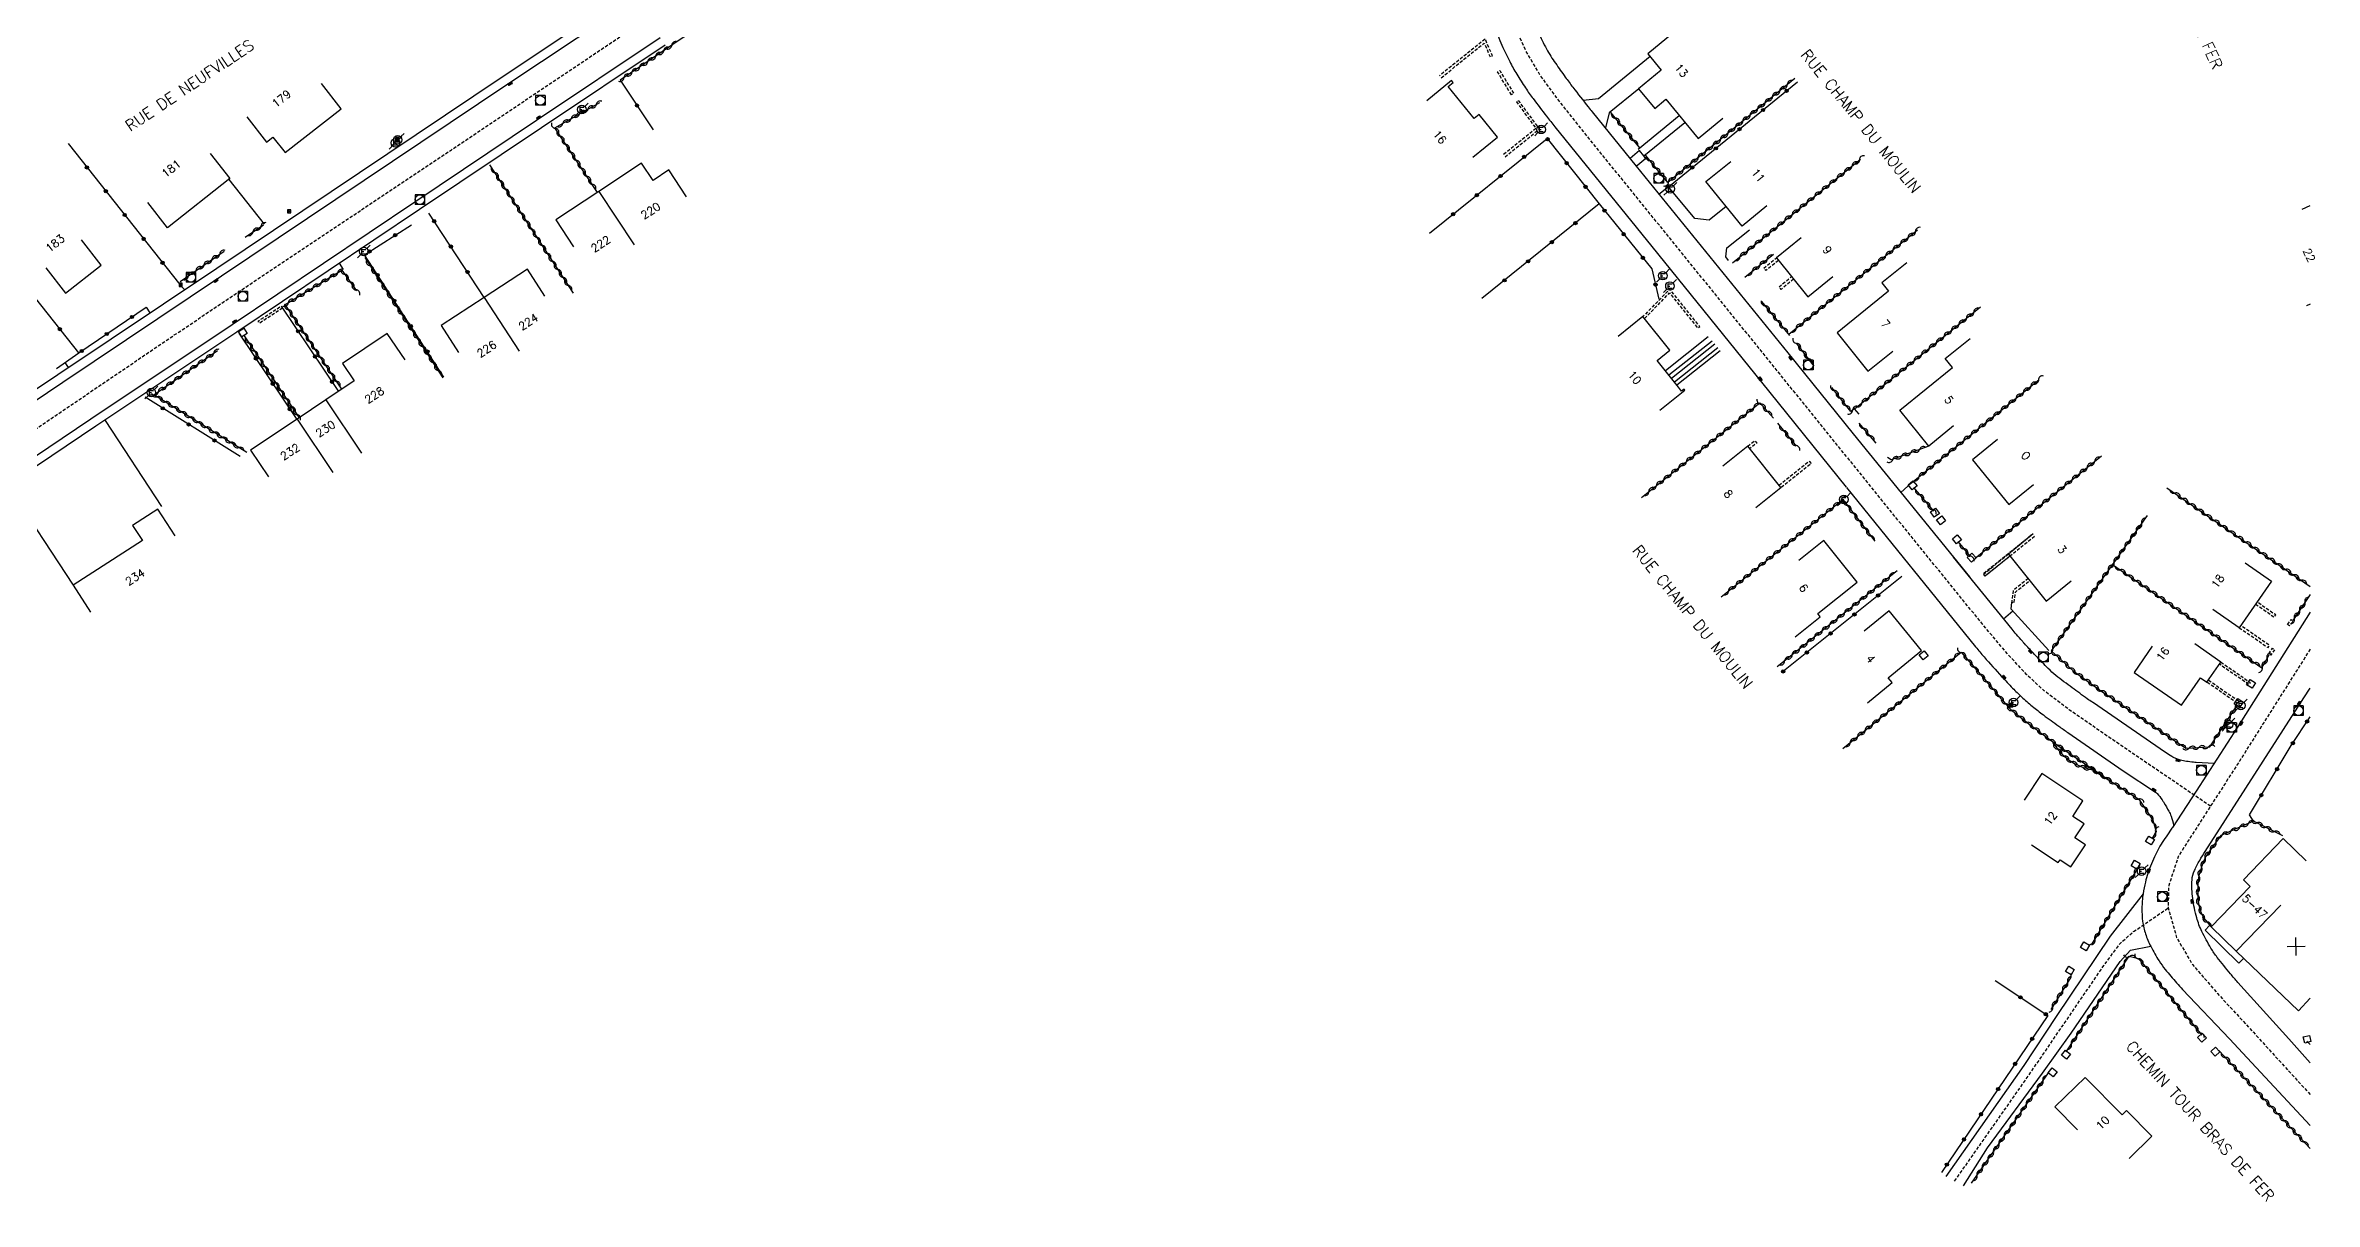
# Model space of a CAD drawing. Header units: millimetres. Extents: x 127028 to 128001, y 140339 to 141000.
# Drawn here: x 127646.3 to 128000.7, y 140622.5 to 140803.1 of the extents above; entities that cross this region are included whole.
import ezdxf
from ezdxf.enums import TextEntityAlignment as Align

# ---------------------------------------------------------------- set-up
doc = ezdxf.new("R2010")
doc.units = ezdxf.units.MM
doc.linetypes.add('DASHED', pattern=[0.75, 0.5, -0.25])
doc.layers.get('0').update_dxf_attribs({"linetype": 'CONTINUOUS'})
for name, color, linetype in [('W0001', 6, 'DASHED'), ('W0008', 7, 'CONTINUOUS'), ('W0100', 7, 'CONTINUOUS'), ('W0112', 1, 'DASHED'), ('W0310', 3, 'CONTINUOUS'), ('W0322', 7, 'CONTINUOUS'), ('W0330', 7, 'CONTINUOUS'), ('W0400', 7, 'CONTINUOUS'), ('W0420', 7, 'CONTINUOUS'), ('W0471', 7, 'CONTINUOUS'), ('W0989', 7, 'CONTINUOUS'), ('W0991', 7, 'CONTINUOUS'), ('W1102', 7, 'CONTINUOUS')]:
    doc.layers.add(name, color=color, linetype=linetype)
doc.styles.get("Standard").update_dxf_attribs({"font": 'romans.shx', "width": 0.85})

# ---------------------------------------------------------------- blocks, each defined once
blk = doc.blocks.new('t310o')
at = {"color": 0, "linetype": 'Continuous'}
for centre, start, end in [((-0.5, 0.38), 216.8699, 323.1304), ((0.5, -0.37), 36.8699, 143.1303)]:
    blk.add_arc(centre, 0.625, start, end, dxfattribs=at)
blk = doc.blocks.new('t322o')
at = {"color": 0, "linetype": 'Continuous'}
for radius in [0.25, 0.15]:
    blk.add_circle((0, 0), radius, dxfattribs=at)
blk = doc.blocks.new('T471')
for p, q in [((-0.333334, 0.333334), (-0.333334, -0.333334)), ((-0.333334, 0.333334), (0.333334, 0.333334)), ((-0.333334, 0), (0, 0)), ((0.500001, 0.500001), (1.000002, 1.000002)), ((-0.500001, -0.500001), (-1.000002, -1.000002)), ((-0.333334, -0.333334), (0.333334, -0.333334))]:
    blk.add_line(p, q)
blk.add_ellipse((0, 0), major_axis=(0.471405, 0.471405), ratio=1, start_param=5.4977871438, end_param=11.780972451)
blk = doc.blocks.new('T400')
for p, q in [((-0.15, 0.3), (0.15, 0.3)), ((-0.15, -0.25), (-0.15, 0.3)), ((-0.15, 0.15), (0.15, 0.15)), ((-0.15, 0), (0.15, 0)), ((0.15, 0.3), (0.15, -0.25)), ((-0.15, -0.15), (0.15, -0.15)), ((-0.15, -0.25), (-0.15, -0.3)), ((-0.15, -0.3), (0.15, -0.3)), ((0.15, -0.3), (0.15, -0.25))]:
    blk.add_line(p, q)
blk = doc.blocks.new('T420')
for p, q in [((0.75, 0.75), (-0.75, 0.75)), ((-0.75, 0.75), (-0.75, -0.75)), ((0.75, 0.75), (0.75, -0.75)), ((0.75, -0.75), (-0.75, -0.75))]:
    blk.add_line(p, q)
blk.add_ellipse((0, 0), major_axis=(-0.53, 0.53), ratio=1, start_param=3.926991, end_param=10.210176)
blk = doc.blocks.new('t112o')
at = {"color": 0, "linetype": 'Continuous'}
for p, q in [((-0.5, 0.5), (0.5, 0.5)), ((-0.5, -0.5), (-0.5, 0.5)), ((0.5, 0.5), (0.5, -0.5)), ((0.5, -0.5), (-0.5, -0.5))]:
    blk.add_line(p, q, dxfattribs=at)
blk = doc.blocks.new('t330o')
at = {"color": 0, "linetype": 'Continuous'}
for p, q in [((0.25, -0.25), (-0.25, 0.25)), ((-0.25, -0.25), (0.25, 0.25)), ((-0.25, 0.25), (-0.25, -0.25)), ((0.25, 0.25), (-0.25, 0.25)), ((0.25, -0.25), (0.25, 0.25)), ((-0.25, -0.25), (0.25, -0.25)), ((-0.25, -0.25), (-0.25, -0.25))]:
    blk.add_line(p, q, dxfattribs=at)
blk = doc.blocks.new('t991o')
at = {"color": 0, "linetype": 'Continuous'}
for p, q in [((-1, 1), (1, -1)), ((-1, -1), (1, 1))]:
    blk.add_line(p, q, dxfattribs=at)

msp = doc.modelspace()

# ---------------------------------------------------------------- linework, layer by layer
at = {"layer": 'W0001', "flags": 128}
for points in [[(127616, 140723.82), (127644.46, 140742.93), (127666.4, 140757.82), (127681.58, 140768), (127709.69, 140786.75), (127736.49, 140804.72), (127745.31, 140810.57), (127752.62, 140814.89), (127761.47, 140819.62), (127768.4, 140822.84), (127774.62, 140825.66), (127782.57, 140828.85), (127791.34, 140831.9), (127799.35, 140834.5), (127808.88, 140836.97), (127832.88, 140843.27), (127882.84, 140856.22), (127958.99, 140876.28)], [(127984.42, 140684.23), (127968.34, 140695.15), (127962.36, 140699.3), (127958.45, 140702.24), (127955.75, 140704.76), (127952.74, 140708), (127948.85, 140712.62), (127936.36, 140727.99), (127917.2, 140751.69), (127899.37, 140773.7), (127886.54, 140789.52), (127882.27, 140794.93), (127879.78, 140798.33), (127877.51, 140802.17), (127875.74, 140806.09), (127874.19, 140810.42), (127872.47, 140816.32), (127869.19, 140828.07)], [(128000, 140708.75), (127988.95, 140691.27), (127979.43, 140676.46), (127977.9, 140671.82), (127977.81, 140668.33), (127979.14, 140663.7), (127981.61, 140659.5), (127985.54, 140654.96), (127991.12, 140648.91), (127996.53, 140642.99), (128000, 140639.2)], [(127944.47, 140625.68), (127956.1, 140642.27), (127967.78, 140659.36), (127970.35, 140662.83), (127972.42, 140664.64), (127977.81, 140668.33)]]:
    msp.add_lwpolyline(points, dxfattribs=at)
at = {"layer": 'W0008', "flags": 128}
for points in [[(127958.44, 140881.3), (127918.28, 140870.9), (127862.93, 140856.52), (127814.54, 140843.99), (127806.28, 140841.81, 0.002605), (127804.74, 140841.4, 0.000946), (127800.55, 140840.24, 0.008923), (127795.94, 140838.87, 0.005688), (127788.82, 140836.52, 0.00622), (127783.69, 140834.69, 0.005986), (127778.41, 140832.67, 0.00598), (127772.86, 140830.38, 0.007583), (127768.52, 140828.45, 0.004699), (127764.77, 140826.68, 0.003336), (127759.54, 140824.1, 0.004635), (127754, 140821.25, 0.006166), (127749.86, 140819.02, 0.009438), (127744.18, 140815.71, 0.010887), (127739.36, 140812.63), (127717.59, 140798.08), (127673.03, 140768.22), (127648.22, 140751.6), (127624.96, 140736.1)], [(127626.74, 140735.5), (127648.98, 140750.46), (127673.79, 140767.08), (127718.36, 140796.93), (127740.13, 140811.48, -0.010887), (127744.9, 140814.52, -0.009438), (127750.54, 140817.81, -0.006166), (127754.64, 140820.03, -0.004635), (127760.16, 140822.86, -0.003336), (127765.37, 140825.43, -0.004699), (127769.1, 140827.2, -0.007583), (127773.4, 140829.11, -0.00598), (127778.93, 140831.38, -0.005986), (127784.17, 140833.39, -0.00622), (127789.27, 140835.21, -0.005688), (127796.36, 140837.55, -0.008923), (127800.92, 140838.9, -0.000946), (127805.11, 140840.06, -0.002606), (127806.63, 140840.47), (127814.89, 140842.65), (127863.28, 140855.18), (127918.63, 140869.56), (127958.55, 140879.88)], [(127872.06, 140828.87), (127876.38, 140813.51, 0.012182), (127876.68, 140812.49, 0.004194), (127877.66, 140809.55, 0.012401), (127878.39, 140807.58, 0.010002), (127879.4, 140805.17, 0.021861), (127880.73, 140802.49, 0.024949), (127882.12, 140800.26, 0.005536), (127883.65, 140798.1, 0.007334), (127884.85, 140796.5, 0.001181), (127887.23, 140793.44, 0.004709), (127887.83, 140792.68), (127894.71, 140784.19), (127918.41, 140755.03), (127928.62, 140742.4), (127946.77, 140720.04)], [(127866.32, 140827.27), (127870.17, 140813.37, 0.006662), (127870.74, 140811.38, 0.004234), (127871.71, 140808.28, 0.016513), (127872.46, 140806.17, 0.010982), (127873.76, 140803.06, 0.013637), (127874.98, 140800.51, 0.017351), (127876.06, 140798.57, 0.011322), (127877.45, 140796.4, 0.014258), (127878.63, 140794.73, 0.003287), (127880.73, 140791.98, 0.0055), (127882.02, 140790.35), (127897.17, 140771.65), (127914.29, 140750.46), (127927.52, 140734.04)], [(127631.23, 140729.84), (127653.37, 140744.75), (127675.41, 140759.47), (127703.95, 140778.61), (127722.99, 140791.38), (127742.29, 140804.3, -0.004859)], [(127631.09, 140728.13), (127654.14, 140743.62), (127676.17, 140758.33), (127704.71, 140777.47), (127723.75, 140790.24), (127743.05, 140803.16, -0.004859)], [(127927.55, 140733.98), (127947.75, 140709.1, 0.009703), (127949.06, 140707.55, 0.004772), (127951.81, 140704.48, 0.009111), (127953.52, 140702.67, 0.011527), (127954.93, 140701.3, 0.014114), (127956.6, 140699.84, 0.014235), (127958.33, 140698.48, 0.00288), (127960.72, 140696.74, 0.00489), (127962.14, 140695.74), (127970.79, 140689.77), (127975.86, 140686.42, -0.068922), (127976.11, 140686.2, -0.018518), (127976.86, 140685.22, -0.019432), (127977.14, 140684.79, -0.006431), (127977.93, 140683.45, -0.047598), (127978.28, 140682.66, -0.028437), (127978.67, 140681.27)], [(127985.01, 140690.9), (127982.18, 140691.04, -0.016339), (127981.76, 140691.08, -0.006363), (127980.67, 140691.22, -0.02805), (127979.73, 140691.4, -0.040768), (127979.1, 140691.62, -0.027467), (127978.38, 140691.99, -0.019214), (127977.41, 140692.6), (127965.98, 140700.45, -0.004769), (127965.19, 140701, -0.00157), (127962.82, 140702.72, -0.012696), (127960.29, 140704.65, -0.02494), (127959.08, 140705.73, -0.006396), (127958.14, 140706.68, -0.004346), (127956.78, 140708.11, -0.000957), (127955.38, 140709.62, -0.004048), (127955.05, 140709.98, -0.004903), (127954.11, 140711.06, -0.006554), (127953.43, 140711.87), (127944.27, 140723.11)], [(128000, 140714.54), (127988.63, 140696.56), (127982.2, 140686.59), (127978.48, 140680.92, -0.006266), (127978.1, 140680.35, 0.002993), (127977.29, 140679.17, 0.035866), (127975.87, 140676.71, 0.031402), (127974.65, 140673.71, 0.023846), (127974.27, 140672.38, 0.017635), (127973.91, 140670.55, 0.035012), (127973.71, 140668.28, 0.0392), (127973.83, 140666.24, 0.043764), (127974.28, 140664.28, 0.041801), (127975.09, 140662.35, 0.020395), (127976.4, 140660.06, 0.032558), (127977.36, 140658.73, 0.005687), (127979.13, 140656.64, 0.011216), (127980.06, 140655.62), (127987.39, 140647.9), (127990.14, 140644.93), (128000, 140634.37)], [(128000, 140644.13), (127996.66, 140647.88), (127988.69, 140656.71, -0.010465), (127987.55, 140658.05, -0.005627), (127985.49, 140660.61, -0.032732), (127984.5, 140662.05, -0.01923), (127983.09, 140664.67, -0.046354), (127982.27, 140666.81, -0.034776), (127981.66, 140669.79, -0.048066), (127981.55, 140672.74, -0.097655), (127981.91, 140674.16, -0.014888), (127982.74, 140675.76, -0.01619), (127983.59, 140677.17), (127999.03, 140701.13), (128000, 140702.66)]]:
    msp.add_lwpolyline(points, format="xyb", dxfattribs=at)
for points in [[(127896.9, 140801.31), (127888.82, 140794.68), (127886.46, 140794.44)], [(127895.12, 140796.27), (127890.51, 140792.51), (127889.93, 140790.15)], [(127895.06, 140786.86), (127901.45, 140792.1)], [(127895.92, 140785.79), (127902.32, 140791.03)], [(127894.71, 140784.19), (127896.19, 140785.36), (127895.92, 140785.79), (127895.24, 140786.64), (127893.79, 140785.39)], [(127680.46, 140775.14), (127674.96, 140782.13)], [(127908.76, 140777.9), (127906.11, 140775.74), (127903.9, 140776.01), (127899.8, 140780.98), (127898.26, 140779.78)], [(127909.17, 140769.48), (127908.75, 140770.03), (127908.87, 140771.44), (127912.4, 140774.23)], [(127692.16, 140769.04), (127692.76, 140768.04)], [(127667.25, 140765.71), (127667.99, 140764.91)], [(127661.99, 140762.14), (127662.58, 140761.26)], [(127905.96, 140757.51), (127899.28, 140752.24)], [(127906.62, 140756.86), (127899.85, 140751.52)], [(127907.01, 140756.4), (127900.23, 140751.04)], [(127907.49, 140755.8), (127900.7, 140750.44)], [(127907.85, 140755.33), (127901.07, 140749.98)], [(127649.89, 140752.72), (127649.33, 140753.52)], [(127655.62, 140744.46), (127664.39, 140731.02)], [(127640.37, 140734.37), (127650.6, 140718.73)], [(127936.08, 140733.21), (127937.74, 140734.74)], [(127959.17, 140708.56), (127953.31, 140715.01), (127953.38, 140716.08)], [(127952.12, 140713.48), (127953.53, 140714.76)], [(127973.91, 140670.55), (127968.76, 140663.92), (127960.34, 140651.4), (127955.29, 140643.75), (127943.1, 140626.41)], [(127984.28, 140665.62), (127983.57, 140664.89), (127988.86, 140659.7), (127989.61, 140660.49)], [(127945.84, 140624.96), (127949.62, 140630.85), (127958.17, 140642.54), (127962.66, 140648.8), (127970.31, 140659.99), (127971.93, 140661.75), (127975.09, 140662.35)]]:
    msp.add_lwpolyline(points, dxfattribs=at)
at = {"layer": 'W0100', "flags": 128}
for points in [[(127900.42, 140804.9), (127896.55, 140801.73), (127898.65, 140799.18), (127895.1, 140796.29), (127897.63, 140793.19), (127899.38, 140794.63), (127904.39, 140788.51), (127908.26, 140791.68)], [(127677.7, 140791.88), (127680.78, 140787.95), (127681.79, 140788.73), (127683.7, 140786.3), (127683.7, 140786.3), (127692.45, 140793.16), (127689.37, 140797.09)], [(127869.2, 140785.57), (127873.09, 140788.71), (127870.22, 140792.25), (127869.43, 140791.61), (127865.37, 140796.64), (127866.15, 140797.27), (127865.9, 140797.55), (127862.01, 140794.41)], [(127672, 140786.17), (127675.09, 140782.24), (127665.35, 140774.57), (127662.25, 140778.5)], [(127746.4, 140779.42), (127743.64, 140783.59), (127741.19, 140781.96), (127739.39, 140784.68), (127739.39, 140784.68), (127732.7, 140780.22), (127725.99, 140775.78), (127728.75, 140771.61)], [(127915.15, 140777.97), (127911.27, 140774.82), (127905.62, 140781.77), (127909.5, 140784.93)], [(127998.76, 140777.48), (128000, 140778.04)], [(127646.32, 140768.29), (127649.41, 140764.36), (127654.97, 140768.73), (127651.88, 140772.66)], [(127920.51, 140773.02), (127916.62, 140769.87), (127921.54, 140763.8), (127925.42, 140766.95)], [(127937, 140769.08), (127933.11, 140765.95), (127934.16, 140764.64), (127926.11, 140758.15), (127930.93, 140752.16), (127934.82, 140755.3)], [(127724.29, 140763.89), (127721.56, 140768.09), (127714.81, 140763.69), (127708.06, 140759.3), (127710.78, 140755.11)], [(128000, 140762.63), (127999.44, 140762.37), (127999.44, 140762.37)], [(127702.45, 140753.92), (127699.66, 140758.07), (127692.67, 140753.38), (127694.51, 140750.64), (127690.09, 140747.67), (127685.6, 140744.67), (127678.32, 140739.81), (127681.09, 140735.65)], [(127898.44, 140746.08), (127902.34, 140749.21), (127902.21, 140749.38), (127901.8, 140749.05), (127901.32, 140749.66), (127898.02, 140753.84), (127900, 140755.45), (127895.79, 140760.7), (127891.89, 140757.57)], [(127944.3, 140743.62), (127940.41, 140740.48), (127935.89, 140746.07), (127944.13, 140752.73), (127943, 140754.13), (127946.88, 140757.27)], [(127913.4, 140730.89), (127917.31, 140734.01), (127912.16, 140740.46), (127908.25, 140737.34)], [(127951.14, 140741.48), (127947.26, 140738.33), (127952.92, 140731.34), (127956.8, 140734.49)], [(127666.51, 140726.43), (127663.8, 140730.63), (127659.87, 140728.07), (127661.41, 140725.72), (127650.6, 140718.73), (127653.31, 140714.53)], [(127956.75, 140726.75), (127952.86, 140723.61), (127958.78, 140716.27), (127962.67, 140719.41)], [(127919.58, 140710.68), (127923.48, 140713.82), (127923.09, 140714.3), (127929.24, 140719.2), (127924.02, 140725.72), (127920.12, 140722.6)], [(127989.82, 140722.22), (127993.94, 140719.38), (127988.92, 140712.11), (127984.81, 140714.94)], [(127930.86, 140700.37), (127934.73, 140703.54), (127934.1, 140704.3), (127939.28, 140708.54), (127934.23, 140714.74), (127930.35, 140711.58)], [(127975.34, 140709.24), (127972.51, 140705.13), (127979.91, 140700.02), (127982.87, 140704.28), (127983.88, 140703.59), (127986.06, 140706.73), (127981.96, 140709.59)], [(127956.48, 140678.2), (127960.64, 140675.43), (127960.93, 140675.87), (127962.61, 140674.76), (127964.89, 140678.19), (127963.23, 140679.29), (127964.68, 140681.46), (127962.91, 140682.64), (127964.5, 140685.04), (127958.09, 140689.31), (127955.32, 140685.15)], [(127999.38, 140675.69), (127995.78, 140679.16), (127989.58, 140672.72), (127990.62, 140671.71), (127984.53, 140665.38), (127988.46, 140661.59), (127998.15, 140652.29), (128000, 140654.22)], [(127963.64, 140633.7), (127960.13, 140637.26), (127963.35, 140640.42), (127964.83, 140641.88), (127970.61, 140636.01), (127971.33, 140636.71), (127975.28, 140632.7), (127971.71, 140629.19)]]:
    msp.add_lwpolyline(points, dxfattribs=at)
at = {"layer": 'W0112', "flags": 128}
for points in [[(127864.28, 140798), (127870.99, 140803.42), (127871.9, 140801.27), (127872.26, 140801.43), (127871.15, 140804.06), (127864.02, 140798.31)], [(127874.24, 140785.65), (127879.64, 140790.01), (127878.02, 140792.17), (127876.37, 140794.45), (127876.05, 140794.21), (127877.7, 140791.93), (127879.09, 140790.08), (127873.99, 140785.96)], [(127916.94, 140769.48), (127914.98, 140767.89), (127914.66, 140768.28), (127916.62, 140769.87)], [(127896.04, 140760.39), (127899.95, 140764.39), (127904.36, 140758.9), (127904.67, 140759.15), (127899.98, 140765), (127895.79, 140760.7)], [(127919.32, 140766.54), (127917.36, 140764.95), (127917.04, 140765.34), (127919, 140766.93)], [(127912.16, 140740.46), (127913.25, 140741.33), (127913.56, 140740.94), (127912.47, 140740.07)], [(127917.04, 140734.35), (127921.75, 140738.11), (127922.06, 140737.72), (127917.35, 140733.96)], [(127956.94, 140726.37), (127949.25, 140720.15), (127948.94, 140720.54), (127956.63, 140726.76)], [(127953.11, 140723.3), (127949.26, 140720.18), (127949.01, 140720.5), (127952.86, 140723.61)], [(127955.95, 140719.78), (127953.59, 140717.88), (127953.38, 140716.08), (127953.77, 140716.03), (127953.97, 140717.67), (127956.2, 140719.47)], [(127991.46, 140715.79), (127994.39, 140713.77), (127994.62, 140714.09), (127991.68, 140716.12)], [(127988.92, 140712.11), (127993.42, 140709.01), (127993.65, 140709.34), (127989.15, 140712.44)], [(127986.06, 140706.73), (127990.64, 140703.56), (127990.41, 140703.23), (127985.83, 140706.4)], [(127984.11, 140703.92), (127988.79, 140700.68), (127988.56, 140700.35), (127983.88, 140703.59)]]:
    msp.add_lwpolyline(points, dxfattribs=at)
for points in [[(127875.26, 140795.34), (127874.17, 140797.07), (127873.09, 140798.93), (127873.44, 140799.13), (127874.52, 140797.27), (127875.6, 140795.56)], [(127683.31, 140762.01), (127679.7, 140759.66), (127679.48, 140759.99), (127683.09, 140762.34)], [(127996.46, 140712.61), (127997.01, 140713.41), (127997.34, 140713.19), (127996.79, 140712.38)], [(127993.52, 140708.01), (127994.11, 140708.91), (127994.45, 140708.69), (127993.85, 140707.79)]]:
    msp.add_lwpolyline(points, close=True, dxfattribs=at)
at = {"layer": 'W0310', "flags": 128}
for points in [[(127766.41, 140815.33), (127745.9, 140804.28), (127736.03, 140797.61)], [(127919.49, 140797.89), (127899.67, 140781.65), (127896.19, 140785.92)], [(127732.51, 140780.09), (127725.85, 140790.17), (127732.85, 140794.13)], [(127895.29, 140787.04), (127890.79, 140792.55)], [(127715.65, 140784.41), (127728.68, 140764.37)], [(127909.78, 140769.11), (127929.74, 140785.27)], [(127677.44, 140773.09), (127680.31, 140775.02)], [(127918.55, 140757.94), (127938.69, 140774.25)], [(127667.33, 140766.19), (127674.18, 140770.92)], [(127696.14, 140769.9), (127708.35, 140751.14)], [(127911.71, 140766.84), (127916.16, 140770.44)], [(127692.57, 140749.34), (127683.72, 140762.56), (127692.56, 140767.92), (127694.88, 140764.7)], [(127918.7, 140757.75), (127914.35, 140763.07)], [(127928.82, 140746.29), (127948.48, 140762.2)], [(127677.19, 140757.83), (127685.89, 140744.86)], [(127677.73, 140739.45), (127663.21, 140748.5), (127673.15, 140755.39)], [(127922.52, 140752.93), (127919.77, 140756.56)], [(127937.74, 140734.74), (127957.68, 140750.88)], [(127895.54, 140732.44), (127914.06, 140747.24), (127916.15, 140744.85)], [(127929.56, 140745.44), (127928.82, 140746.29), (127928.24, 140745.87), (127925.31, 140749.64)], [(127916.8, 140744.05), (127919.71, 140740.46)], [(127932.22, 140740.95), (127929.57, 140744.07)], [(127940.41, 140740.48), (127934.57, 140738.3), (127933.99, 140738.67)], [(127947.68, 140722.99), (127967.38, 140738.93)], [(127938.04, 140734.02), (127941.19, 140730.28)], [(127977.63, 140733.97), (128000, 140718.56)], [(127907.99, 140716.92), (127926.98, 140732.13), (127931.99, 140725.6)], [(127974.56, 140729.64), (127959.52, 140708.5), (127963, 140705.39), (127967.11, 140702.41), (127980.56, 140693.27), (127984.32, 140693.5), (127988.64, 140700.05)], [(127944.97, 140725.59), (127946.87, 140723.24)], [(127935.47, 140720.98), (127916.75, 140705.99)], [(127969.12, 140722), (127992.43, 140705.85), (127993.61, 140707.85)], [(128000, 140717.28), (127997.29, 140713.22)], [(127973.32, 140675.02), (127965.9, 140662.72), (127965.39, 140662.46)], [(127961.87, 140645.84), (127971.75, 140660.79), (127973.2, 140660.44), (127983.09, 140648.46)], [(127962.63, 140658.11), (127962.6, 140657.53), (127959.47, 140652.48)], [(127985.74, 140646.09), (128000, 140630.75)], [(127947.11, 140625.34), (127959.11, 140642.57)]]:
    msp.add_lwpolyline(points, dxfattribs=at)
for points in [[(127927, 140693.22), (127945.5, 140708.3), (127950.12, 140702.91, -0.001453), (127951.92, 140700.8, 0.002852), (127952.84, 140699.73, 0.044128), (127953.36, 140699.23, 0.007953), (127956.52, 140696.76, 0.0021), (127960.06, 140694.11, 0.010864), (127960.75, 140693.61), (127968.89, 140688.1)], [(127959.72, 140694.4, 0.229916), (127966.03, 140689.92), (127973.24, 140685.3), (127975.43, 140682.06), (127975.93, 140680.26), (127975.26, 140679.13)], [(127995.75, 140679.62), (127991.14, 140681.89), (127986.05, 140679.64), (127983.97, 140676.78, 0.059607), (127983.42, 140675.79, 0.030833), (127982.71, 140673.71, 0.053243), (127982.49, 140672.39, 0.02597), (127982.49, 140669.64, 0.058101), (127982.67, 140668.52, 0.035451), (127983.31, 140666.77), (127984.53, 140665.38)]]:
    msp.add_lwpolyline(points, format="xyb", dxfattribs=at)
at = {"layer": 'W0322', "flags": 128}
for points in [[(127736.03, 140797.61), (127741.2, 140789.88)], [(127899.8, 140780.98), (127919.93, 140797.34)], [(127649.8, 140787.71), (127667.25, 140765.71)], [(127862.45, 140773.7), (127880.8, 140788.51), (127888.94, 140778.28), (127897.19, 140768.14), (127898.27, 140763.4)], [(127651.47, 140755.01), (127634.82, 140776.02)], [(127714.81, 140763.69), (127706.17, 140776.85)], [(127888.94, 140778.28), (127870.63, 140763.5)], [(127708.52, 140751.25), (127696.08, 140770.36), (127703.42, 140775.03)], [(127648.02, 140752.61), (127651.47, 140755.01), (127661.99, 140762.14)], [(127683.09, 140762.34), (127692.05, 140748.99)], [(127676.5, 140758.1), (127685.51, 140744.61)], [(127676.71, 140738.83), (127661.84, 140748.09)], [(127936.22, 140720.11), (127917.47, 140705.1)], [(127991.14, 140681.89), (127990.52, 140682.89), (127997.05, 140693.7), (128000, 140698.19)], [(127950.79, 140657.01), (127959.02, 140651.52), (127942.42, 140627.01)], [(128000, 140647), (127999.47, 140647.53)]]:
    msp.add_lwpolyline(points, dxfattribs=at)
at = {"layer": 'W1102', "flags": 128}
for points in [[(127732.7, 140780.22), (127738.23, 140771.89)], [(127714.81, 140763.69), (127720.26, 140755.31)], [(127690.09, 140747.67), (127695.65, 140739.37)], [(127685.6, 140744.67), (127691.16, 140736.36)], [(127988.46, 140661.59), (127995.39, 140668.79)]]:
    msp.add_lwpolyline(points, dxfattribs=at)

# ---------------------------------------------------------------- block references
at = {"layer": 'W0112'}
for p, rotation in [((127677.1, 140758.2), 210.9491969962118), ((127937.89, 140734.34), 309.2146821162246), ((127941.38, 140730.07), 306.3511869270044), ((127942.35, 140728.88), 307.2282409908654), ((127944.82, 140725.91), 309.5998345235253), ((127947.12, 140723.06), 312.4202848776034), ((127939.64, 140707.8), 129.8143096592149), ((127988.83, 140700.35), 57.22604039981957), ((127990.76, 140703.34), 237.7131266140529), ((127974.97, 140678.88), 58.84320595929145), ((127972.74, 140675.09), 59.03986039741677), ((127964.82, 140662.34), 59.46899700271872), ((127962.47, 140658.57), 59.22284416784004), ((127983.1, 140648.09), 133.6202850471495), ((127999.51, 140647.83), 284.5287529804472), ((127961.87, 140645.43), 232.3365475060924), ((127985.18, 140645.88), 132.5795872724578), ((127959.77, 140642.66), 229.8895417250246)]:
    msp.add_blockref('t112o', p, dxfattribs=dict(at, rotation=rotation))
at = {"layer": 'W0310'}
for p, rotation in [((127744.08, 140803.05), 214.0450458159051), ((127739.1, 140799.69), 214.0450458159051), ((127740.35, 140800.53), 214.0450458159051), ((127741.59, 140801.37), 214.0450458159051), ((127742.83, 140802.21), 214.0450458159051), ((127736.62, 140798.01), 214.0450458159051), ((127737.86, 140798.85), 214.0450458159051), ((127917.17, 140795.99), 219.3362881167292), ((127918.33, 140796.94), 219.3362881167292), ((127731, 140793.08), 29.50180039570672), ((127732.31, 140793.82), 29.50180039570672), ((127913.69, 140793.14), 219.3362881167292), ((127914.85, 140794.09), 219.3362881167292), ((127916.01, 140795.04), 219.3362881167292), ((127725.89, 140790.1), 123.4902623362907), ((127726.72, 140788.85), 123.4902623362907), ((127727.08, 140790.87), 29.50180039570672), ((127728.39, 140791.61), 29.50180039570672), ((127729.69, 140792.35), 29.50180039570672), ((127891.5, 140791.69), 129.25727579267), ((127892.44, 140790.53), 129.25727579267), ((127893.39, 140789.37), 129.25727579267), ((127909.05, 140789.33), 219.3362881167292), ((127910.21, 140790.28), 219.3362881167292), ((127911.37, 140791.23), 219.3362881167292), ((127912.53, 140792.19), 219.3362881167292), ((127727.54, 140787.6), 123.4902623362907), ((127728.37, 140786.35), 123.4902623362907), ((127729.2, 140785.1), 123.4902623362907), ((127894.34, 140788.2), 129.25727579267), ((127904.4, 140785.53), 219.3362881167292), ((127905.56, 140786.48), 219.3362881167292), ((127906.72, 140787.43), 219.3362881167292), ((127907.89, 140788.38), 219.3362881167292), ((127716.46, 140783.15), 303.0515116094719), ((127717.28, 140781.9), 303.0515116094719), ((127730.03, 140783.85), 123.4902623362907), ((127730.85, 140782.6), 123.4902623362907), ((127896.9, 140785.04), 129.1626126640917), ((127897.85, 140783.88), 129.1626126640917), ((127898.8, 140782.71), 129.1626126640917), ((127899.76, 140781.73), 219.3362881167292), ((127900.92, 140782.68), 219.3362881167292), ((127902.08, 140783.63), 219.3362881167292), ((127903.24, 140784.58), 219.3362881167292), ((127926.1, 140782.33), 39.00227845860257), ((127927.27, 140783.27), 39.00227845860257), ((127928.44, 140784.22), 39.00227845860257), ((127929.6, 140785.16), 39.00227845860257), ((127718.1, 140780.64), 303.0515116094719), ((127718.92, 140779.38), 303.0515116094719), ((127719.74, 140778.12), 303.0515116094719), ((127731.68, 140781.35), 123.4902623362907), ((127921.44, 140778.55), 39.00227845860257), ((127922.61, 140779.5), 39.00227845860257), ((127923.77, 140780.44), 39.00227845860257), ((127924.94, 140781.38), 39.00227845860257), ((127679.93, 140774.77), 34.01552237979749), ((127720.55, 140776.87), 303.0515116094719), ((127721.37, 140775.61), 303.0515116094719), ((127916.78, 140774.78), 39.00227845860257), ((127917.94, 140775.72), 39.00227845860257), ((127919.11, 140776.66), 39.00227845860257), ((127920.28, 140777.61), 39.00227845860257), ((127678.69, 140773.93), 34.01552237979749), ((127722.19, 140774.35), 303.0515116094719), ((127723.01, 140773.09), 303.0515116094719), ((127723.83, 140771.84), 303.0515116094719), ((127913.28, 140771.94), 39.00227845860257), ((127914.45, 140772.89), 39.00227845860257), ((127915.61, 140773.83), 39.00227845860257), ((127934.87, 140771.16), 39.00227845863862), ((127936.03, 140772.1), 39.00227845863862), ((127937.2, 140773.05), 39.00227845863862), ((127938.36, 140773.99), 39.00227845863862), ((127669.8, 140767.9), 34.65235329631532), ((127671.03, 140768.75), 34.65235329631532), ((127672.27, 140769.6), 34.65235329631532), ((127673.5, 140770.45), 34.65235329631532), ((127696.96, 140768.64), 303.0515116094461), ((127697.78, 140767.38), 303.0515116094461), ((127724.64, 140770.58), 303.0515116094719), ((127725.46, 140769.32), 303.0515116094719), ((127726.28, 140768.07), 303.0515116094719), ((127910.95, 140770.06), 39.00227845860257), ((127912.12, 140771), 39.00227845860257), ((127912.87, 140767.78), 39.00227845874252), ((127914.04, 140768.72), 39.00227845874252), ((127915.2, 140769.67), 39.00227845874252), ((127931.37, 140768.33), 39.00227845863862), ((127932.54, 140769.27), 39.00227845863862), ((127933.7, 140770.21), 39.00227845863862), ((127668.57, 140767.04), 34.65235329631532), ((127686.79, 140764.42), 31.2229018536006), ((127688.07, 140765.2), 31.2229018536006), ((127689.35, 140765.97), 31.2229018536006), ((127690.64, 140766.75), 31.2229018536006), ((127691.92, 140767.53), 31.2229018536006), ((127693, 140767.31), 305.8925481065505), ((127693.88, 140766.09), 305.8925481065505), ((127694.76, 140764.87), 305.8925481065505), ((127698.6, 140766.13), 303.0515116094461), ((127699.41, 140764.87), 303.0515116094461), ((127727.1, 140766.81), 303.0515116094719), ((127727.92, 140765.55), 303.0515116094719), ((127926.71, 140764.55), 39.00227845863862), ((127927.87, 140765.49), 39.00227845863862), ((127929.04, 140766.44), 39.00227845863862), ((127930.2, 140767.38), 39.00227845863862), ((127684.22, 140762.86), 31.2229018536006), ((127684.22, 140761.8), 123.8325721833459), ((127685.06, 140760.56), 123.8325721833459), ((127685.5, 140763.64), 31.2229018536006), ((127700.23, 140763.61), 303.0515116094461), ((127701.05, 140762.35), 303.0515116094461), ((127701.87, 140761.1), 303.0515116094461), ((127914.9, 140762.39), 129.2918881509728), ((127915.85, 140761.23), 129.2918881509728), ((127922.04, 140760.77), 39.00227845863862), ((127923.21, 140761.72), 39.00227845863862), ((127924.38, 140762.66), 39.00227845863862), ((127925.54, 140763.61), 39.00227845863862), ((127946.31, 140760.45), 38.98540703931059), ((127947.48, 140761.39), 38.98540703931059), ((127685.89, 140759.31), 123.8325721833459), ((127686.73, 140758.06), 123.8325721833459), ((127687.56, 140756.82), 123.8325721833459), ((127702.69, 140759.84), 303.0515116094461), ((127703.5, 140758.58), 303.0515116094461), ((127704.32, 140757.33), 303.0515116094461), ((127916.8, 140760.07), 129.2918881509728), ((127917.75, 140758.91), 129.2918881509728), ((127919.71, 140758.89), 39.00227845863862), ((127920.88, 140759.83), 39.00227845863862), ((127942.81, 140757.62), 38.98540703931059), ((127943.98, 140758.56), 38.98540703931059), ((127945.14, 140759.51), 38.98540703931059), ((127671.33, 140754.13), 34.69765600945109), ((127672.56, 140754.98), 34.69765600945109), ((127678.03, 140756.59), 303.8325721834171), ((127678.86, 140755.34), 303.8325721834171), ((127679.7, 140754.1), 303.8325721834171), ((127688.4, 140755.57), 123.8325721833459), ((127689.23, 140754.33), 123.8325721833459), ((127705.14, 140756.07), 303.0515116094461), ((127705.96, 140754.81), 303.0515116094461), ((127706.78, 140753.55), 303.0515116094461), ((127919.8, 140756.52), 127.1017624047388), ((127920.71, 140755.32), 127.1017624047388), ((127921.61, 140754.13), 127.1017624047388), ((127938.15, 140753.84), 38.98540703931059), ((127939.31, 140754.79), 38.98540703931059), ((127940.48, 140755.73), 38.98540703931059), ((127941.65, 140756.67), 38.98540703931059), ((127665.16, 140749.86), 34.69765600945109), ((127666.4, 140750.71), 34.69765600945109), ((127667.63, 140751.57), 34.69765600945109), ((127668.86, 140752.42), 34.69765600945109), ((127670.1, 140753.28), 34.69765600945109), ((127680.53, 140752.85), 303.8325721834171), ((127681.37, 140751.6), 303.8325721834171), ((127682.2, 140750.36), 303.8325721834171), ((127690.07, 140753.08), 123.8325721833459), ((127690.9, 140751.83), 123.8325721833459), ((127691.74, 140750.59), 123.8325721833459), ((127707.59, 140752.3), 303.0515116094461), ((127933.48, 140750.07), 38.98540703931059), ((127934.65, 140751.01), 38.98540703931059), ((127935.82, 140751.96), 38.98540703931059), ((127936.98, 140752.9), 38.98540703931059), ((127956.39, 140749.84), 38.99279929559668), ((127957.56, 140750.78), 38.99279929559668), ((127663.73, 140748.18), 148.0682256500818), ((127663.93, 140749.01), 34.69765600945109), ((127665, 140747.38), 148.0682256500818), ((127666.28, 140746.59), 148.0682256500818), ((127683.04, 140749.11), 303.8325721834171), ((127683.87, 140747.87), 303.8325721834171), ((127684.71, 140746.62), 303.8325721834171), ((127913.12, 140746.49), 38.62674273524777), ((127914.25, 140747.02), 311.1858998587302), ((127925.69, 140749.15), 127.8234509004388), ((127926.61, 140747.97), 127.8234509004388), ((127927.53, 140746.78), 127.8234509004388), ((127929.99, 140747.24), 38.98540703931059), ((127931.15, 140748.18), 38.98540703931059), ((127932.32, 140749.13), 38.98540703931059), ((127952.9, 140747.01), 38.99279929559668), ((127954.06, 140747.95), 38.99279929559668), ((127955.23, 140748.9), 38.99279929559668), ((127667.55, 140745.8), 148.0682256500818), ((127668.82, 140745), 148.0682256500818), ((127670.1, 140744.21), 148.0682256500818), ((127671.37, 140743.42), 148.0682256500818), ((127685.54, 140745.37), 303.8325721834171), ((127908.43, 140742.74), 38.62674273524777), ((127909.6, 140743.68), 38.62674273524777), ((127910.77, 140744.61), 38.62674273524777), ((127911.95, 140745.55), 38.62674273524777), ((127915.24, 140745.89), 311.1858998587302), ((127917.75, 140742.88), 309.085741425141), ((127928.52, 140746.08), 215.6993454245488), ((127930.27, 140743.24), 130.3660763720792), ((127948.23, 140743.23), 38.99279929559668), ((127949.4, 140744.18), 38.99279929559668), ((127950.56, 140745.12), 38.99279929559668), ((127951.73, 140746.06), 38.99279929559668), ((127672.64, 140742.62), 148.0682256500818), ((127673.91, 140741.83), 148.0682256500818), ((127675.19, 140741.04), 148.0682256500818), ((127676.46, 140740.24), 148.0682256500818), ((127904.91, 140739.93), 38.62674273524777), ((127906.09, 140740.87), 38.62674273524777), ((127907.26, 140741.8), 38.62674273524777), ((127918.69, 140741.72), 309.085741425141), ((127919.64, 140740.55), 309.085741425141), ((127931.24, 140742.09), 130.3660763720792), ((127937.6, 140739.43), 200.4605177508844), ((127939, 140739.95), 200.4605177508844), ((127943.57, 140739.46), 38.99279929559668), ((127944.74, 140740.4), 38.99279929559668), ((127945.9, 140741.35), 38.99279929559668), ((127947.07, 140742.29), 38.99279929559668), ((127900.23, 140736.19), 38.62674273524777), ((127901.4, 140737.12), 38.62674273524777), ((127902.57, 140738.06), 38.62674273524777), ((127903.74, 140738.99), 38.62674273524777), ((127934.79, 140738.38), 200.4605177508844), ((127936.19, 140738.91), 200.4605177508844), ((127938.91, 140735.68), 38.99279929559668), ((127940.07, 140736.63), 38.99279929559668), ((127941.24, 140737.57), 38.99279929559668), ((127942.4, 140738.51), 38.99279929559668), ((127964.01, 140736.2), 38.99279929554243), ((127965.17, 140737.14), 38.99279929554243), ((127966.34, 140738.09), 38.99279929554243), ((127896.71, 140733.38), 38.62674273524777), ((127897.88, 140734.31), 38.62674273524777), ((127899.06, 140735.25), 38.62674273524777), ((127939.01, 140732.88), 310.0837588404197), ((127959.34, 140732.42), 38.99279929554243), ((127960.51, 140733.37), 38.99279929554243), ((127961.67, 140734.31), 38.99279929554243), ((127962.84, 140735.26), 38.99279929554243), ((127978.87, 140733.12), 325.4284654068725), ((127980.1, 140732.27), 325.4284654068725), ((127923.21, 140729.11), 38.68982780245527), ((127924.38, 140730.05), 38.68982780245527), ((127925.55, 140730.99), 38.68982780245527), ((127926.72, 140731.92), 38.68982780245527), ((127927.69, 140731.21), 307.4370937906963), ((127928.6, 140730.02), 307.4370937906963), ((127929.51, 140728.83), 307.4370937906963), ((127939.97, 140731.73), 310.0837588404197), ((127940.94, 140730.58), 310.0837588404197), ((127954.68, 140728.65), 38.99279929554243), ((127955.84, 140729.59), 38.99279929554243), ((127957.01, 140730.54), 38.99279929554243), ((127958.18, 140731.48), 38.99279929554243), ((127973.69, 140728.42), 234.5766951431837), ((127981.34, 140731.41), 325.4284654068725), ((127982.57, 140730.56), 325.4284654068725), ((127983.81, 140729.71), 325.4284654068725), ((127985.04, 140728.86), 325.4284654068725), ((127918.53, 140725.36), 38.68982780245527), ((127919.7, 140726.3), 38.68982780245527), ((127920.87, 140727.23), 38.68982780245527), ((127922.04, 140728.17), 38.68982780245527), ((127930.43, 140727.64), 307.4370937906963), ((127931.34, 140726.45), 307.4370937906963), ((127951.18, 140725.82), 38.99279929554243), ((127952.35, 140726.76), 38.99279929554243), ((127953.51, 140727.71), 38.99279929554243), ((127971.95, 140725.98), 234.5766951431837), ((127972.82, 140727.2), 234.5766951431837), ((127986.28, 140728.01), 325.4284654068725), ((127987.52, 140727.16), 325.4284654068725), ((127988.75, 140726.31), 325.4284654068725), ((127989.99, 140725.46), 325.4284654068725), ((127913.84, 140721.61), 38.68982780245527), ((127915.01, 140722.55), 38.68982780245527), ((127916.18, 140723.48), 38.68982780245527), ((127917.35, 140724.42), 38.68982780245527), ((127945.91, 140724.43), 308.9857756634468), ((127946.86, 140723.26), 308.9857756634468), ((127948.85, 140723.93), 38.99279929554243), ((127950.02, 140724.87), 38.99279929554243), ((127969.34, 140722.31), 234.5766951431837), ((127970.21, 140723.53), 234.5766951431837), ((127971.08, 140724.75), 234.5766951431837), ((127991.22, 140724.61), 325.4284654068725), ((127992.46, 140723.75), 325.4284654068725), ((127993.69, 140722.9), 325.4284654068725), ((127994.93, 140722.05), 325.4284654068725), ((127910.33, 140718.8), 38.68982780245527), ((127911.5, 140719.73), 38.68982780245527), ((127912.67, 140720.67), 38.68982780245527), ((127931.96, 140718.17), 218.6898278025116), ((127933.13, 140719.11), 218.6898278025116), ((127934.3, 140720.04), 218.6898278025116), ((127966.73, 140718.64), 234.5766951431837), ((127967.6, 140719.86), 234.5766951431837), ((127968.47, 140721.09), 234.5766951431837), ((127970.35, 140721.14), 325.2960040765626), ((127971.59, 140720.29), 325.2960040765626), ((127972.82, 140719.43), 325.2960040765626), ((127974.05, 140718.58), 325.2960040765626), ((127996.16, 140721.2), 325.4284654068725), ((127997.4, 140720.35), 325.4284654068725), ((127998.63, 140719.5), 325.4284654068725), ((127909.16, 140717.86), 38.68982780245527), ((127927.28, 140714.42), 218.6898278025116), ((127928.45, 140715.36), 218.6898278025116), ((127929.62, 140716.29), 218.6898278025116), ((127930.79, 140717.23), 218.6898278025116), ((127964.12, 140714.97), 234.5766951431837), ((127964.99, 140716.2), 234.5766951431837), ((127965.86, 140717.42), 234.5766951431837), ((127975.28, 140717.73), 325.2960040765626), ((127976.52, 140716.87), 325.2960040765626), ((127977.75, 140716.02), 325.2960040765626), ((127978.98, 140715.16), 325.2960040765626), ((127998.34, 140714.79), 236.2039481321795), ((127999.17, 140716.04), 236.2039481321795), ((127923.77, 140711.61), 218.6898278025116), ((127924.94, 140712.54), 218.6898278025116), ((127926.11, 140713.48), 218.6898278025116), ((127961.52, 140711.31), 234.5766951431837), ((127962.39, 140712.53), 234.5766951431837), ((127963.25, 140713.75), 234.5766951431837), ((127980.22, 140714.31), 325.2960040765626), ((127981.45, 140713.46), 325.2960040765626), ((127982.68, 140712.6), 325.2960040765626), ((127983.92, 140711.75), 325.2960040765626), ((127985.15, 140710.89), 325.2960040765626), ((127997.5, 140713.55), 236.2039481321795), ((127919.08, 140707.85), 218.6898278025116), ((127920.25, 140708.79), 218.6898278025116), ((127921.42, 140709.73), 218.6898278025116), ((127922.59, 140710.67), 218.6898278025116), ((127944.44, 140707.44), 39.19023320314352), ((127945.58, 140708.2), 310.6432304960776), ((127959.78, 140708.86), 234.5766951431837), ((127960.31, 140707.8), 318.0820773948921), ((127960.65, 140710.09), 234.5766951431837), ((127986.38, 140710.04), 325.2960040765626), ((127987.62, 140709.19), 325.2960040765626), ((127988.85, 140708.33), 325.2960040765626), ((127990.08, 140707.48), 325.2960040765626), ((127993.27, 140707.27), 59.32082226837981), ((127917.91, 140706.92), 218.6898278025116), ((127940.95, 140704.59), 39.19023320314352), ((127942.11, 140705.54), 39.19023320314352), ((127943.27, 140706.49), 39.19023320314352), ((127946.56, 140707.06), 310.6432304960776), ((127947.54, 140705.92), 310.6432304960776), ((127948.51, 140704.79), 310.6432304960776), ((127949.49, 140703.65), 310.6432304960776), ((127961.43, 140706.79), 318.0820773948921), ((127962.54, 140705.79), 318.0820773948921), ((127963.72, 140704.86), 324.113197557684), ((127964.93, 140703.98), 324.113197557684), ((127991.32, 140706.62), 325.2960040765626), ((127992.5, 140705.98), 59.32082226837981), ((127936.3, 140700.8), 39.19023320314352), ((127937.46, 140701.75), 39.19023320314352), ((127938.62, 140702.7), 39.19023320314352), ((127939.79, 140703.65), 39.19023320314352), ((127950.47, 140702.51), 310.5791731817942), ((127951.44, 140701.37), 310.3990368927662), ((127952.41, 140700.23), 310.6627778582023), ((127966.15, 140703.1), 324.113197557684), ((127967.37, 140702.23), 325.8074079627722), ((127968.61, 140701.39), 325.8074079627722), ((127969.85, 140700.55), 325.8074079627722), ((127931.65, 140697.01), 39.19023320314352), ((127932.81, 140697.96), 39.19023320314352), ((127933.97, 140698.91), 39.19023320314352), ((127935.14, 140699.85), 39.19023320314352), ((127953.46, 140699.15), 321.1267214716879), ((127954.63, 140698.22), 321.8074375051068), ((127955.81, 140697.3), 322.4881535385258), ((127971.09, 140699.7), 325.8074079627722), ((127972.33, 140698.86), 325.8074079627722), ((127973.57, 140698.02), 325.8074079627722), ((127974.81, 140697.17), 325.8074079627722), ((127986.68, 140697.08), 56.60148495766161), ((127987.5, 140698.33), 56.60148495766161), ((127988.33, 140699.58), 56.60148495766161), ((127928.16, 140694.17), 39.19023320314352), ((127929.32, 140695.12), 39.19023320314352), ((127930.49, 140696.06), 39.19023320314352), ((127957.01, 140696.39), 322.9594671663685), ((127958.21, 140695.49), 323.1229651214069), ((127959.41, 140694.59), 323.2864630764453), ((127960.62, 140693.7), 325.3922986275948), ((127960.55, 140693.15), 308.4629490629933), ((127976.05, 140696.33), 325.8074079627722), ((127977.29, 140695.49), 325.8074079627722), ((127978.54, 140694.65), 325.8074079627722), ((127979.78, 140693.8), 325.8074079627722), ((127985.03, 140694.57), 56.60148495766161), ((127985.85, 140695.83), 56.60148495766161), ((127961.58, 140692.06), 318.1733812246763), ((127961.86, 140692.86), 325.864336714314), ((127962.77, 140691.16), 327.8838133863593), ((127963.1, 140692.02), 325.864336714314), ((127964.11, 140690.47), 337.5942455480423), ((127964.34, 140691.18), 325.864336714314), ((127965.53, 140690.02), 347.3046777097253), ((127965.59, 140690.34), 325.864336714314), ((127981.11, 140693.31), 3.465710986806574), ((127982.61, 140693.4), 3.465710986806574), ((127984.11, 140693.49), 3.465710986806574), ((127966.83, 140689.5), 325.864336714314), ((127966.87, 140689.39), 327.3334984145797), ((127968.07, 140688.65), 325.864336714314), ((127968.13, 140688.58), 327.3334984145797), ((127969.39, 140687.77), 327.3334984145797), ((127970.66, 140686.96), 327.3334984145797), ((127971.92, 140686.15), 327.3334984145797), ((127973.18, 140685.34), 327.3334984145797), ((127974.04, 140684.11), 304.1217716257278), ((127974.88, 140682.87), 304.1217716257278), ((127975.57, 140681.56), 285.4855744245577), ((127975.85, 140680.13), 239.2129353210963), ((127986.24, 140679.72), 203.8837447304327), ((127987.61, 140680.33), 203.8837447304327), ((127988.98, 140680.93), 203.8837447304327), ((127990.35, 140681.54), 203.8837447304327), ((127991.71, 140681.61), 153.7557481064513), ((127993.06, 140680.95), 153.7557481064513), ((127994.4, 140680.28), 153.7557481064513), ((127983.57, 140676.13), 243.1503867353008), ((127984.4, 140677.37), 233.9534989971056), ((127985.29, 140678.59), 233.9534989971056), ((127971.77, 140672.46), 238.8950864628331), ((127972.55, 140673.74), 238.8950864628331), ((127982.61, 140673.29), 258.5841341990043), ((127982.47, 140671.8), 268.1254611503725), ((127983.02, 140674.73), 251.2283806661796), ((127969.45, 140668.6), 238.8950864628331), ((127970.22, 140669.89), 238.8950864628331), ((127971, 140671.17), 238.8950864628331), ((127982.6, 140668.81), 282.599339138202), ((127982.46, 140670.3), 271.3734192941908), ((127967.12, 140664.75), 238.8950864628331), ((127967.9, 140666.03), 238.8950864628331), ((127968.67, 140667.32), 238.8950864628331), ((127983.06, 140667.38), 291.3388131762273), ((127983.86, 140666.14), 310.9689018246691), ((127966.35, 140663.47), 238.8950864628331), ((127970.14, 140658.36), 56.53456681421987), ((127970.97, 140659.61), 56.53456681421987), ((127971.83, 140660.77), 346.6491785985388), ((127973.26, 140660.37), 309.5443351193001), ((127974.22, 140659.21), 309.5443351193001), ((127975.17, 140658.05), 309.5443351193001), ((127960.53, 140654.2), 238.1228777006873), ((127961.33, 140655.47), 238.1228777006873), ((127962.12, 140656.74), 238.1228777006873), ((127967.66, 140654.6), 56.53456681421987), ((127968.49, 140655.85), 56.53456681421987), ((127969.32, 140657.11), 56.53456681421987), ((127976.13, 140656.9), 309.5443351193001), ((127977.08, 140655.74), 309.5443351193001), ((127978.04, 140654.58), 309.5443351193001), ((127959.74, 140652.92), 238.1228777006873), ((127965.18, 140650.85), 56.53456681421987), ((127966.01, 140652.1), 56.53456681421987), ((127966.83, 140653.35), 56.53456681421987), ((127978.99, 140653.43), 309.5443351193001), ((127979.95, 140652.27), 309.5443351193001), ((127980.9, 140651.11), 309.5443351193001), ((127962.7, 140647.1), 56.53456681421987), ((127963.53, 140648.35), 56.53456681421987), ((127964.35, 140649.6), 56.53456681421987), ((127981.86, 140649.96), 309.5443351193001), ((127982.81, 140648.8), 309.5443351193001), ((127986.76, 140644.99), 312.9232419905411), ((127987.78, 140643.89), 312.9232419905411), ((127957.39, 140640.11), 55.13678621391127), ((127958.25, 140641.34), 55.13678621391127), ((127988.8, 140642.79), 312.9232419905411), ((127989.82, 140641.69), 312.9232419905411), ((127990.84, 140640.59), 312.9232419905411), ((127954.82, 140636.42), 55.13678621391127), ((127955.68, 140637.65), 55.13678621391127), ((127956.54, 140638.88), 55.13678621391127), ((127991.86, 140639.5), 312.9232419905411), ((127992.89, 140638.4), 312.9232419905411), ((127993.91, 140637.3), 312.9232419905411), ((127952.25, 140632.72), 55.13678621391127), ((127953.11, 140633.95), 55.13678621391127), ((127953.97, 140635.18), 55.13678621391127), ((127994.93, 140636.2), 312.9232419905411), ((127995.95, 140635.1), 312.9232419905411), ((127996.97, 140634), 312.9232419905411), ((127997.99, 140632.91), 312.9232419905411), ((127950.54, 140630.26), 55.13678621391127), ((127951.39, 140631.49), 55.13678621391127), ((127999.02, 140631.81), 312.9232419905411), ((127947.96, 140626.57), 55.13678621391127), ((127948.82, 140627.8), 55.13678621391127), ((127949.68, 140629.03), 55.13678621391127)]:
    msp.add_blockref('t310o', p, dxfattribs=dict(at, rotation=rotation))
at = {"layer": 'W0322'}
for p, rotation in [((127738.67, 140793.66), 303.790476721992), ((127914.54, 140792.96), 39.09165784424125), ((127918.23, 140795.96), 39.09165784424125), ((127910.86, 140789.97), 39.09165784424125), ((127880.9, 140788.39), 308.4962257210664), ((127907.17, 140786.97), 39.09165784424125), ((127652.75, 140783.99), 308.4152705717407), ((127873.54, 140782.65), 38.91289593193228), ((127877.23, 140785.63), 38.91289593193228), ((127883.86, 140784.67), 308.4962257210664), ((127903.48, 140783.98), 39.09165784424125), ((127655.7, 140780.27), 308.4152705717407), ((127869.84, 140779.67), 38.91289593193228), ((127886.82, 140780.95), 308.4962257210664), ((127658.65, 140776.55), 308.4152705717407), ((127706.99, 140775.61), 123.2723097383287), ((127866.14, 140776.68), 38.91289593193228), ((127885.24, 140775.3), 218.9128959319538), ((127889.78, 140777.24), 309.1424253683787), ((127661.61, 140772.83), 308.4152705717407), ((127700.89, 140773.42), 32.44569192068303), ((127709.6, 140771.63), 123.2723097383287), ((127881.55, 140772.31), 218.9128959319538), ((127892.78, 140773.56), 309.1424253683787), ((127664.56, 140769.1), 308.4152705717407), ((127696.89, 140770.87), 32.44569192068303), ((127877.85, 140769.33), 218.9128959319538), ((127895.78, 140769.87), 309.1424253683787), ((127698.16, 140767.18), 123.0515116094544), ((127712.2, 140767.66), 123.2723097383287), ((127874.16, 140766.35), 218.9128959319538), ((127897.75, 140765.69), 282.7398034645578), ((127700.75, 140763.19), 123.0515116094544), ((127648.52, 140758.73), 128.3963437345272), ((127655.86, 140757.98), 34.13374243828547), ((127659.79, 140760.64), 34.13374243828547), ((127685.74, 140758.4), 303.8325721834482), ((127703.34, 140759.21), 123.0515116094544), ((127651.93, 140755.31), 34.13374243828547), ((127679.14, 140754.15), 303.7297557360327), ((127688.38, 140754.45), 303.8325721834482), ((127705.93, 140755.23), 123.0515116094544), ((127691.03, 140750.51), 303.8325721834482), ((127681.78, 140750.2), 303.7297557360327), ((127664.61, 140746.36), 148.0682256500963), ((127668.64, 140743.85), 148.0682256500963), ((127684.42, 140746.25), 303.7297557360327), ((127672.68, 140741.34), 148.0682256500963), ((127932.51, 140717.14), 218.6898278025702), ((127928.81, 140714.18), 218.6898278025702), ((127921.39, 140708.24), 218.6898278025702), ((127925.1, 140711.21), 218.6898278025702), ((127917.68, 140705.27), 218.6898278025702), ((127999.52, 140697.46), 56.69025369079969), ((127997.3, 140694.07), 56.69025369079969), ((127994.83, 140690.02), 58.88376727960331), ((127992.37, 140685.95), 58.88376727960331), ((127954.74, 140654.37), 326.3404137286254), ((127958.7, 140651.74), 326.3404137286254), ((127956.58, 140647.91), 235.8933248119621), ((127953.91, 140643.98), 235.8933248119621), ((127951.25, 140640.05), 235.8933248119621), ((127948.59, 140636.12), 235.8933248119621), ((127945.92, 140632.18), 235.8933248119621), ((127943.26, 140628.25), 235.8933248119621)]:
    msp.add_blockref('t322o', p, dxfattribs=dict(at, rotation=rotation))
at = {"layer": 'W0330'}
for p in [(127701.24, 140788.42), (127684.34, 140777.13), (127667.39, 140765.65), (127953.33, 140700)]:
    msp.add_blockref('t330o', p, dxfattribs=at)
at = {"layer": 'W0400'}
for p, rotation in [((127718.85, 140797.07), 302.99492995379), ((127718.88, 140797.08), 121.7789693320634), ((127723.28, 140791.77), 305.1172920365751), ((127672.93, 140766.32), 123.8139710271021), ((127675.82, 140759.92), 303.8539986068368), ((127918.87, 140754.22), 218.9645391600645), ((127914.09, 140750.95), 38.93502198900909), ((127956.31, 140708.4), 42.90978481294164), ((127952.15, 140704.33), 222.6812963274569), ((127989.21, 140697.2), 327.6959300033509), ((127998.3, 140700.27), 147.1908866257956), ((127979.34, 140691.38), 250.9941353262325), ((127975.63, 140686.76), 55.57072240844661), ((127974.77, 140674.16), 345.2939560929586), ((127981.57, 140669.34), 188.7843163718702)]:
    msp.add_blockref('T400', p, dxfattribs=dict(at, rotation=rotation))
at = {"layer": 'W0420'}
for p in [(127723.56, 140794.45), (127898.24, 140782.27), (127704.75, 140778.96), (127668.98, 140766.82), (127677.1, 140763.87), (127921.62, 140753.13), (127958.33, 140707.51), (127998.17, 140699.14), (127987.72, 140696.52), (127983.01, 140689.84), (127976.89, 140670.08)]:
    msp.add_blockref('T420', p, dxfattribs=at)
at = {"layer": 'W0471'}
for p in [(127730.05, 140793.05), (127879.89, 140789.93), (127700.95, 140787.83), (127701.28, 140788.3), (127900.05, 140780.64), (127695.99, 140770.85), (127898.9, 140767.08), (127900, 140765.47), (127662.81, 140748.83), (127927.16, 140732.12), (127953.67, 140700.42), (127987.23, 140696.97), (127989.17, 140699.96), (127973.67, 140674.08)]:
    msp.add_blockref('T471', p, dxfattribs=at)
at = {"layer": 'W0991', "rotation": 46.14804949238794}
msp.add_blockref('t991o', (127997.8, 140662.33), dxfattribs=at)

# ---------------------------------------------------------------- texts
at = {"layer": 'W0989'}
for s, rotation, p in [('CHEMIN TOUR BRAS DE FER', 294.2654, (127978.85, 140814.51)), ('RUE DE NEUFVILLES', 33.9228, (127668.79, 140796.82)), ('RUE CHAMP DU MOULIN', 309.0674, (127929.83, 140791.21)), ('RUE CHAMP DU MOULIN', 309.0674, (127903.54, 140713.8)), ('CHEMIN TOUR BRAS DE FER', 312.417, (127982.84, 140635.05))]:
    msp.add_text(s, height=1.75, rotation=rotation, dxfattribs=at).set_placement(p, align=Align.MIDDLE)
at = {"layer": 'W0991'}
for s, rotation, p in [('13', 309.1403, (127901.79, 140799.13)), ('179', 38.3583, (127683.12, 140794.73)), ('16', 309.1246, (127864.06, 140788.73)), ('181', 38.3583, (127665.92, 140783.81)), ('11', 309.1403, (127913.79, 140782.76)), ('220', 32.8798, (127740.78, 140777.23)), ('183', 38.3583, (127647.77, 140772.14)), ('222', 32.8798, (127732.99, 140772.04)), ('9', 309.1403, (127924.59, 140771.09)), ('22', 294.5475, (127999.85, 140770.27)), ('224', 32.8798, (127721.69, 140759.86)), ('7', 309.1403, (127933.67, 140759.54)), ('226', 32.8798, (127715.18, 140755.64)), ('10', 309.2572, (127894.5, 140751.17)), ('228', 32.8798, (127697.65, 140748.44)), ('5', 308.9854, (127943.59, 140747.68)), ('230', 32.8798, (127690.01, 140743.17)), ('232', 32.8798, (127684.47, 140739.58)), ('O', 309.1403, (127955.59, 140738.97)), ('8', 309.2572, (127909.12, 140732.99)), ('3', 308.9027, (127961.27, 140724.34)), ('234', 32.8798, (127660.28, 140720.02)), ('6', 309.2572, (127920.88, 140718.3)), ('18', 54.3142, (127985.56, 140719.37)), ('16', 54.3142, (127976.98, 140707.99)), ('4', 309.2572, (127931.34, 140707.22)), ('12', 54.3142, (127959.43, 140682.31)), ('5-47', 316.0955, (127991.33, 140668.55)), ('10', 44.5396, (127967.59, 140634.78))]:
    msp.add_text(s, height=1.25, rotation=rotation, dxfattribs=at).set_placement(p, align=Align.MIDDLE)

doc.saveas('drawing.dxf')
